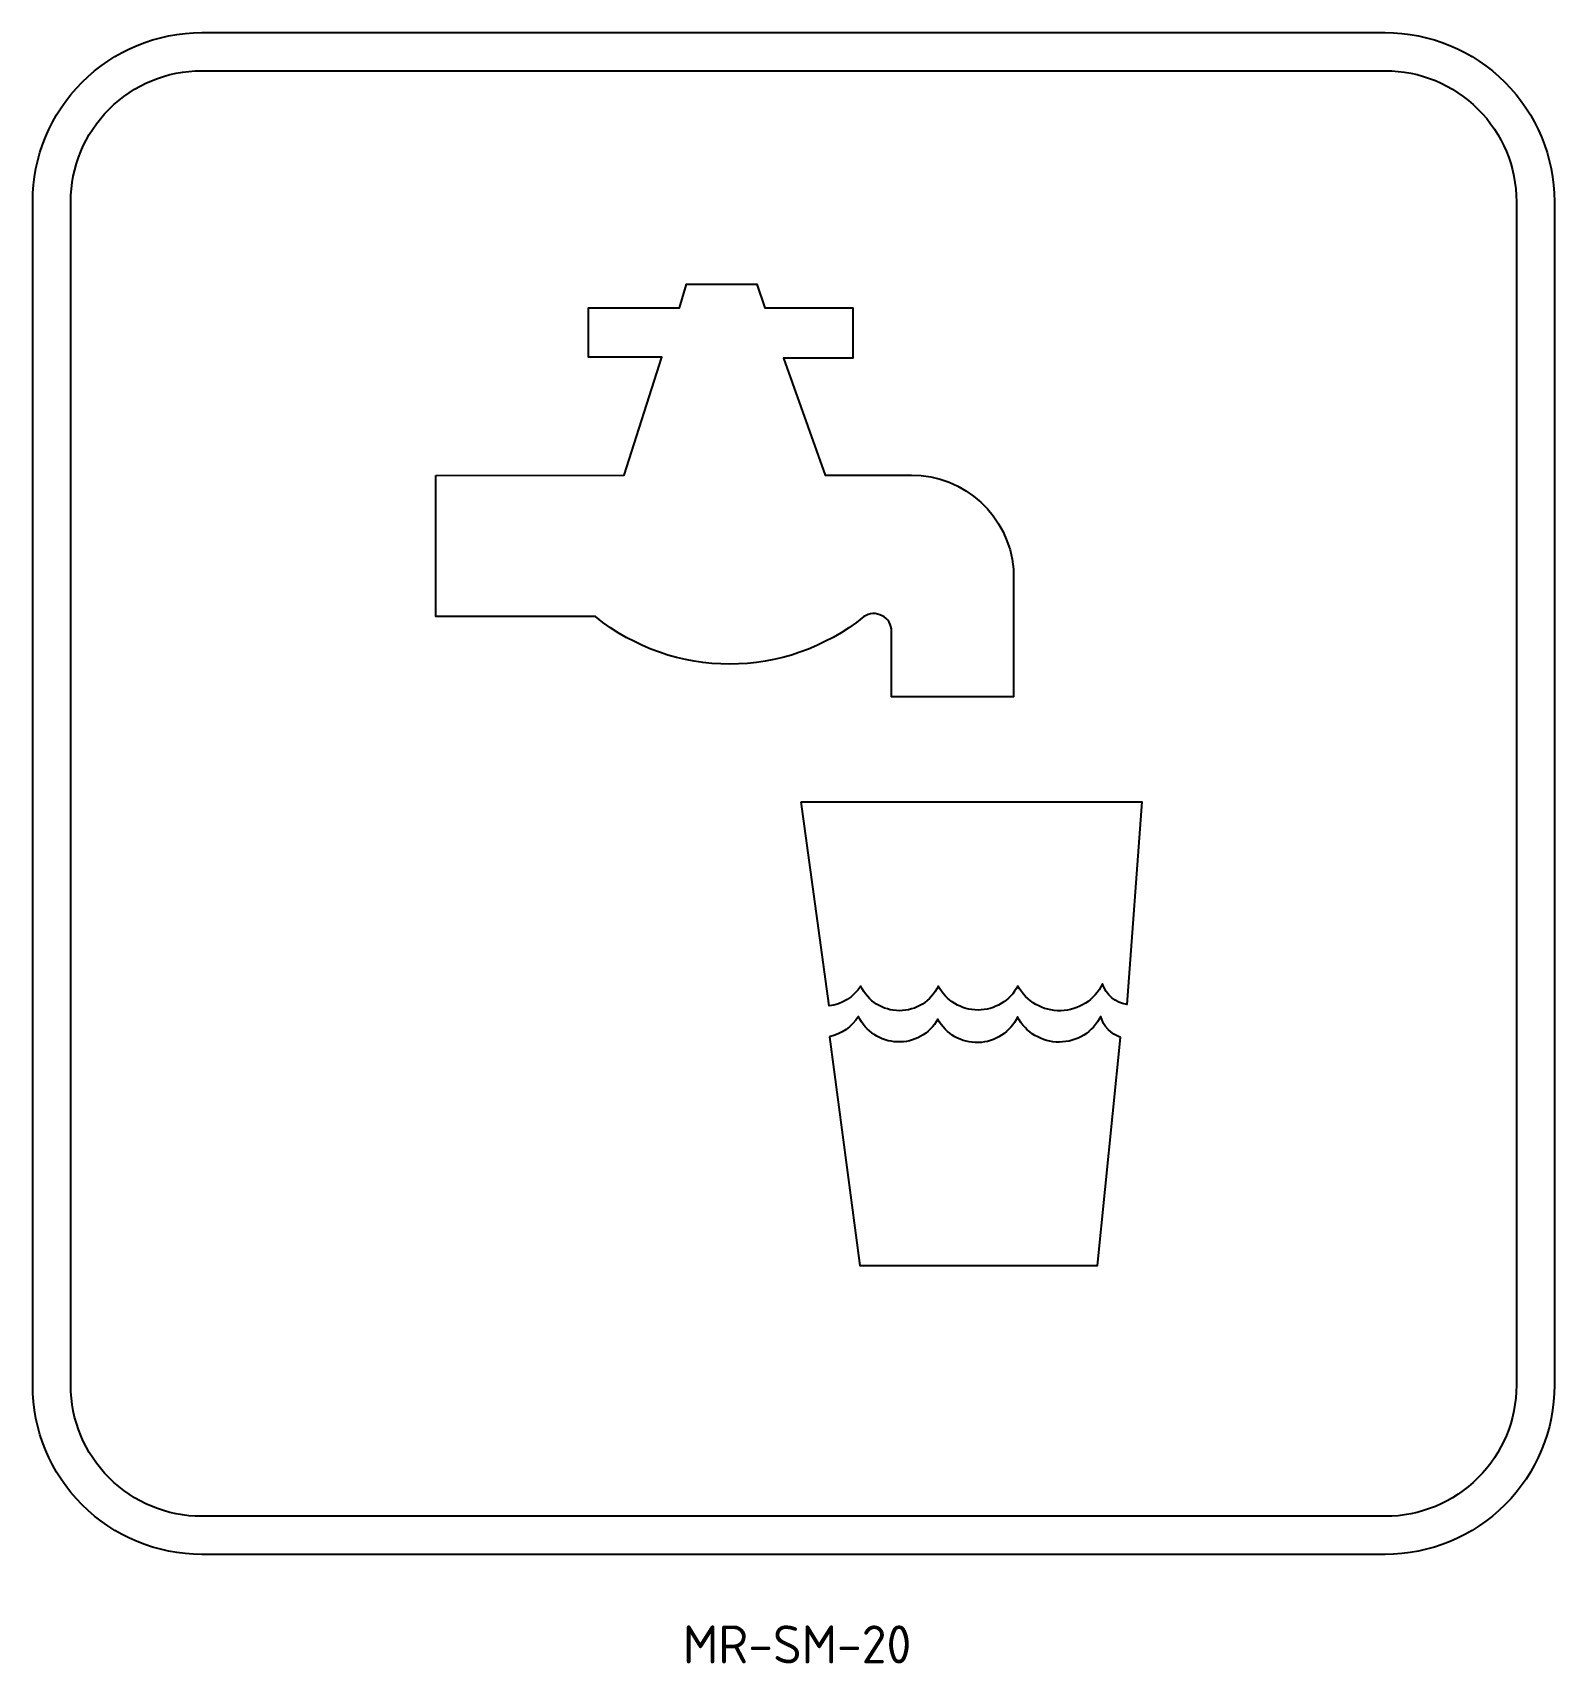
# Model space of a CAD drawing. Extents: x 191 to 311, y 147 to 276.
import ezdxf
from ezdxf.enums import TextEntityAlignment as Align

# ---------------------------------------------------------------- set-up
doc = ezdxf.new("R2010")
doc.units = 0
doc.layers.get('0').update_dxf_attribs({"linetype": 'CONTINUOUS'})
for name, color, linetype in [('L25', 1, 'CONTINUOUS'), ('L35', 3, 'CONTINUOUS'), ('T25', 1, 'CONTINUOUS')]:
    doc.layers.add(name, color=color, linetype=linetype)
doc.styles.add('ISO', font='iso3098b.shx')

# ---------------------------------------------------------------- blocks, each defined once
blk = doc.blocks.new('S20-482')
at = {"layer": 'L25'}
for points in [[(2.74, 24.604), (7.95, 24.618), (8.993, 27.879), (6.963, 27.879), (6.963, 29.249), (9.486, 29.249), (9.678, 29.907), (11.625, 29.907), (11.844, 29.249), (14.285, 29.249), (14.285, 27.852), (12.366, 27.852), (13.517, 24.618), (15.903, 24.618, -0.390564), (18.728, 22.014), (18.728, 18.479), (15.355, 18.479), (15.355, 20.288, 0.598926), (14.587, 20.699, -0.354013), (7.155, 20.699), (2.74, 20.699), (2.74, 24.604)], [(12.851, 15.574), (22.286, 15.574), (21.867, 9.959, -0.290422), (21.194, 10.526, -0.606963), (18.849, 10.469, -0.602245), (16.646, 10.469, -0.636198), (14.498, 10.469, -0.231495), (13.623, 9.919), (12.851, 15.574)], [(13.632, 9.065), (14.471, 2.731), (21.051, 2.731), (21.696, 9.049, -0.261758), (21.148, 9.629, -0.610855), (18.841, 9.613, -0.61247), (16.632, 9.548, -0.609146), (14.439, 9.629, -0.204082), (13.632, 9.065, 1.846126)]]:
    blk.add_lwpolyline(points, format="xyb", dxfattribs=at)

msp = doc.modelspace()

# ---------------------------------------------------------------- linework, layer by layer
at = {"layer": 'L35', "linetype": 'Continuous'}
for points in [[(310.81, 262.63), (310.81, 169.3, -0.414214), (297.47, 155.96), (204.14, 155.96, -0.414214), (190.81, 169.3), (190.81, 262.63, -0.414214), (204.14, 275.96), (297.47, 275.96, -0.414214)], [(193.81, 169.3), (193.81, 262.63, -0.414214), (204.14, 272.96), (297.47, 272.96, -0.414214), (307.81, 262.63), (307.81, 169.3, -0.414214), (297.47, 158.96), (204.14, 158.96, -0.414214)]]:
    msp.add_lwpolyline(points, format="xyb", close=True, dxfattribs=at)

# ---------------------------------------------------------------- block references
at = {"linetype": 'Continuous', "xscale": 2.848101265822785, "yscale": 2.848101265822785, "zscale": 2.848101265822785}
msp.add_blockref('S20-482', (214.81, 170.96), dxfattribs=at)

# ---------------------------------------------------------------- texts
at = {"layer": 'T25', "color": 3, "style": 'ISO'}
msp.add_text('MR-SM-20', height=3, dxfattribs=at).set_placement((251.09, 147.36), align=Align.CENTER)

doc.saveas('drawing.dxf')
